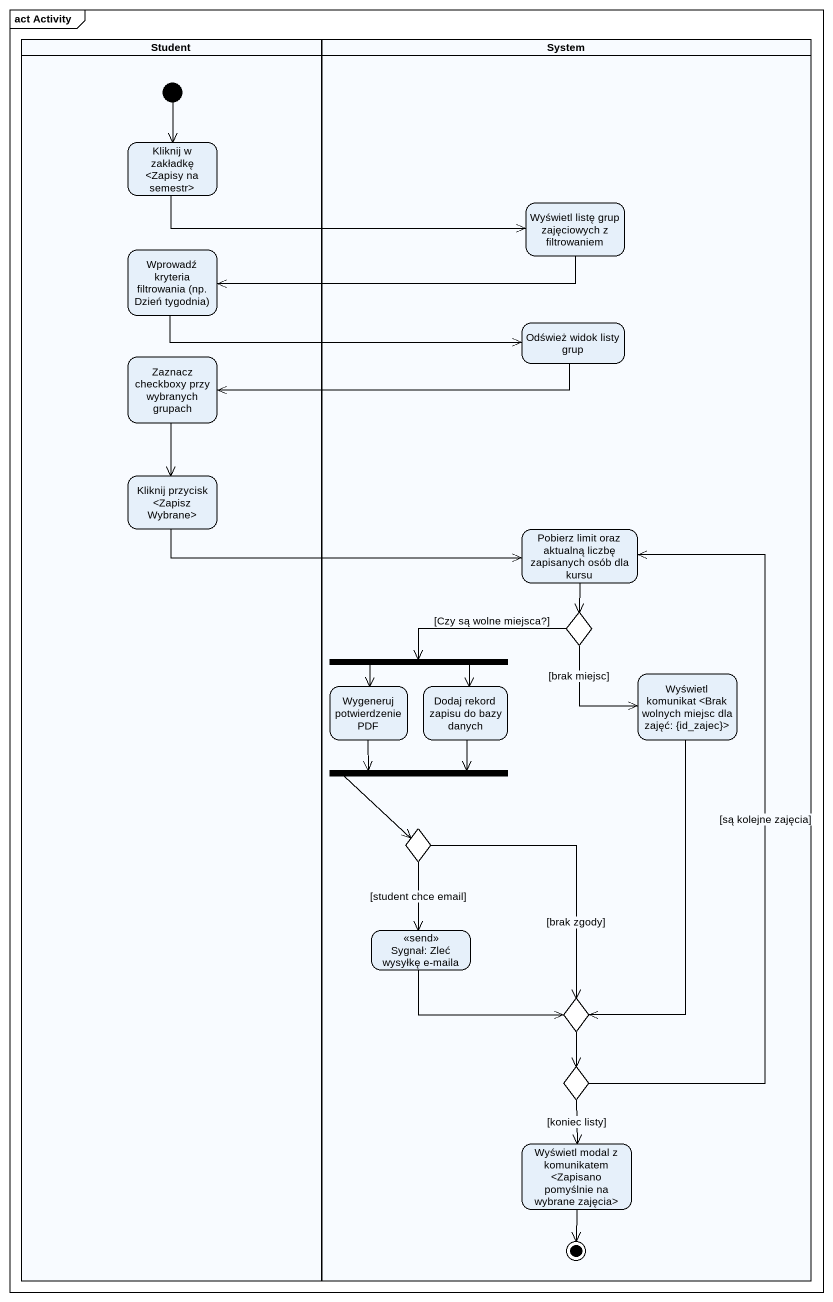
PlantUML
@startuml
mainframe act Activity
hide empty description
state Student <<partition>> {
  state "Kliknij w zakładkę <Zapisy na semestr>" as Kliknij_w_zakładkę_Zapisy
  state "Wprowadź kryteria filtrowania (np. Dzień tygodnia)" as Wprowadź_kryteria
  state "Zaznacz checkboxy przy wybranych grupach" as Zaznacz_checkboxy_przy
  state "Kliknij przycisk <Zapisz Wybrane>" as Kliknij_przycisk_Zapisz
  [*] --> Kliknij_w_zakładkę_Zapisy
}
state System <<partition>> {
  state "Wyświetl listę grup zajęciowych z filtrowaniem" as Wyświetl_listę_grup
  state "Odśwież widok listy grup" as Odśwież_widok_listy_grup
  state "Pobierz limit oraz aktualną liczbę zapisanych osób dla kursu" as Pobierz_limit_oraz_aktualną
  state choice1 <<choice>>
  state fork1 <<fork>>
  state "Wygeneruj potwierdzenie PDF" as Wygeneruj_potwierdzenie_PDF
  state "Dodaj rekord zapisu do bazy danych" as Dodaj_rekord_zapisu_do_bazy
  state "Wyświetl komunikat <Brak wolnych miejsc dla zajęć: {id_zajec}>" as Wyświetl_komunikat_Brak
  state fork2 <<join>>
  state choice2 <<choice>>
  state "Sygnał: Zleć wysyłkę e-maila" as Sygnał_Zleć_wysyłkę_e_maila <<send>>
  state choice3 <<choice>>
  state choice4 <<choice>>
  state "Wyświetl modal z komunikatem <Zapisano pomyślnie na wybrane zajęcia>" as Wyświetl_modal_z
  Wyświetl_modal_z --> [*]
}
Kliknij_w_zakładkę_Zapisy -right-> Wyświetl_listę_grup
Wyświetl_listę_grup -left-> Wprowadź_kryteria
Wprowadź_kryteria -right-> Odśwież_widok_listy_grup
Odśwież_widok_listy_grup -left-> Zaznacz_checkboxy_przy
Zaznacz_checkboxy_przy --> Kliknij_przycisk_Zapisz
Kliknij_przycisk_Zapisz -right-> Pobierz_limit_oraz_aktualną
Pobierz_limit_oraz_aktualną --> choice1
choice1 -left-> fork1 : [Czy są wolne miejsca?]
choice1 --> Wyświetl_komunikat_Brak : [brak miejsc]
fork1 --> Wygeneruj_potwierdzenie_PDF
fork1 --> Dodaj_rekord_zapisu_do_bazy
Wygeneruj_potwierdzenie_PDF --> fork2
Dodaj_rekord_zapisu_do_bazy --> fork2
Wyświetl_komunikat_Brak --> choice3
fork2 --> choice2
choice2 --> Sygnał_Zleć_wysyłkę_e_maila : [student chce email]
choice2 --> choice3 : [brak zgody]
Sygnał_Zleć_wysyłkę_e_maila -right-> choice3
choice3 --> choice4
choice4 -up-> Pobierz_limit_oraz_aktualną : [są kolejne zajęcia]
choice4 --> Wyświetl_modal_z : [koniec listy]
@enduml
